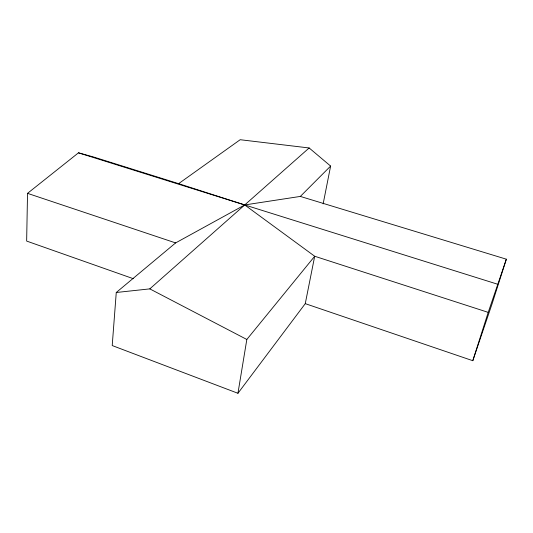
<?xml version="1.0" encoding="UTF-8"?>
<svg xmlns="http://www.w3.org/2000/svg" width="533" height="533" viewBox="0 0 533 533"><rect width="100%" height="100%" fill="white"/><g stroke="black" fill="none" stroke-linecap="round" stroke-linejoin="round"><path stroke-width="0.8" d="M237.945 393.281L246.826 339.474L314.697 256.253L305.262 303.65L237.945 393.281L112.21 345.551L116.261 292.49L175.624 242.915L244.72 204.945L300.326 196.424L506.35 259.191L488.215 312.371L314.697 256.253L244.72 204.945L178.615 183.652L93.215 156.895L78.471 152.824L27.523 193.352L26.65 241.076L133.343 278.706M323.138 203.899L330.62 166.069L309.147 147.967L240.176 139.719L178.615 183.652M305.262 303.65L472.798 360.701L488.215 312.371M506.35 259.191L492.152 303.597L472.798 360.701M300.326 196.424L330.62 166.069M116.261 292.49L149.806 288.879L309.147 147.967M78.471 152.824L497.529 284.196M27.523 193.352L175.624 242.915M149.806 288.879L246.826 339.474"/></g></svg>
